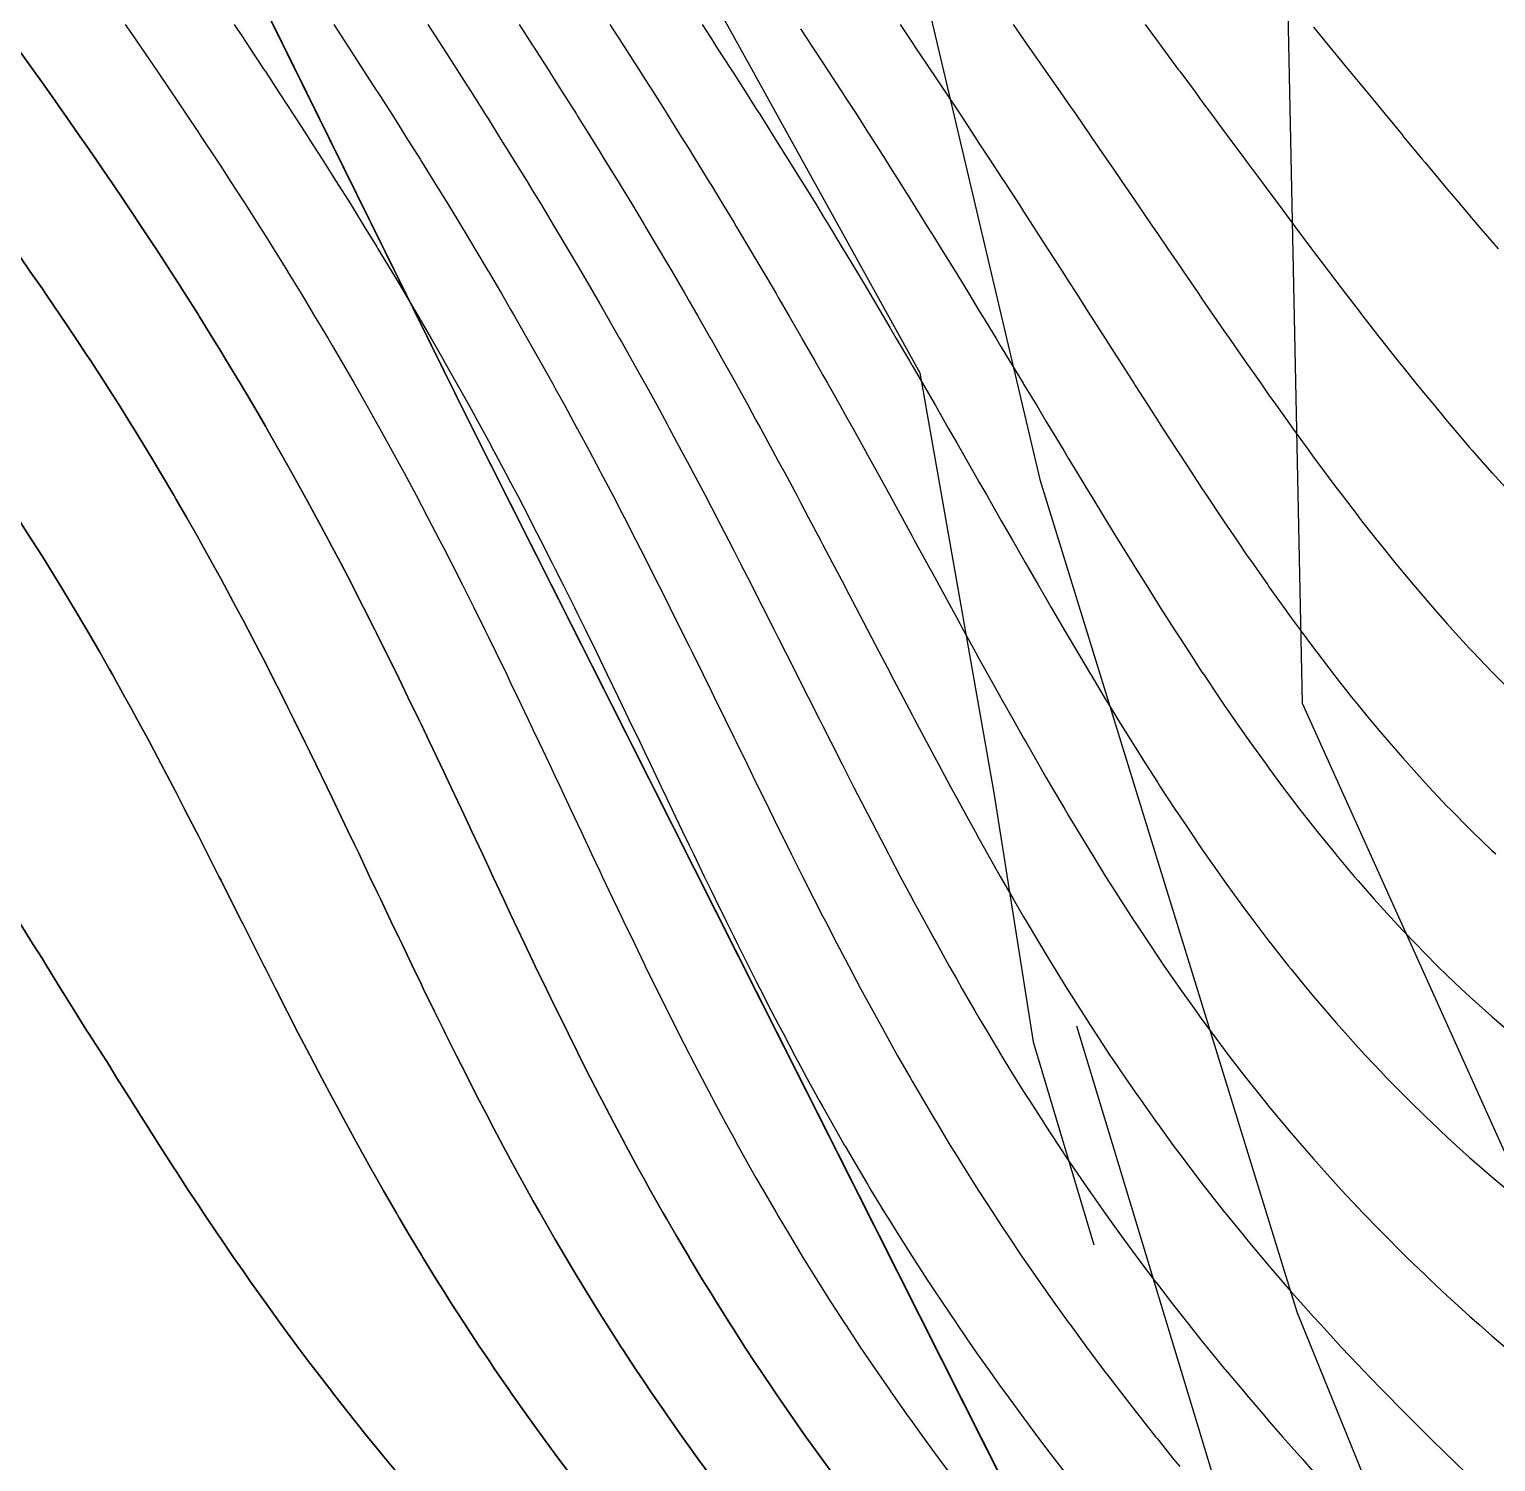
# Model space of a CAD drawing. Extents: x 1412553 to 1415230, y 4927294 to 4931784.
# Drawn here: x 1412635.56 to 1412646.69, y 4931544.76 to 4931555.64 of the extents above; entities that cross this region are included whole.
import ezdxf

# ---------------------------------------------------------------- set-up
doc = ezdxf.new("R2010")
doc.units = 0
doc.header["$MEASUREMENT"] = 0
doc.layers.get('0').update_dxf_attribs({"linetype": 'CONTINUOUS'})
doc.layers.add('LINE', color=2, linetype='CONTINUOUS')
doc.layers.add('nz-property-titles(LINZ DOWNLOAD)', color=1, linetype='CONTINUOUS')

msp = doc.modelspace()

# ---------------------------------------------------------------- linework, layer by layer
at = {"color": 4}
for points in [[(1412628.11, 4931577.5), (1412633.05, 4931574.19), (1412634.96, 4931570.18), (1412641.65, 4931558.92), (1412643.23, 4931552.22), (1412645.18, 4931545.9), (1412648.78, 4931537.03), (1412651.34, 4931534.66), (1412654.11, 4931534.38), (1412662.28, 4931539.83)], [(1412635.73, 4931573.34), (1412640.21, 4931565.93), (1412645.09, 4931558.53), (1412645.08, 4931557.36), (1412645.22, 4931550.52), (1412648.72, 4931542.76), (1412653.69, 4931538.27)], [(1412637.51, 4931561.72), (1412642.32, 4931553.03), (1412642.88, 4931549.84), (1412643.18, 4931547.95), (1412643.64, 4931546.41)], [(1412644.83, 4931543.72), (1412643.51, 4931548.07)]]:
    msp.add_lwpolyline(points, dxfattribs=at)
at = {"layer": 'LINE'}
for points in [[(1412636.288109, 4931555.672494), (1412636.335423, 4931555.604251), (1412636.405144, 4931555.502331), (1412636.504702, 4931555.357307), (1412636.521736, 4931555.332168), (1412636.636876, 4931555.162005), (1412636.673981, 4931555.1072), (1412636.751054, 4931554.991841), (1412636.84326, 4931554.854008), (1412636.864607, 4931554.821678), (1412636.976622, 4931554.651515), (1412637.012539, 4931554.59684), (1412637.087407, 4931554.481352), (1412637.181818, 4931554.335597), (1412637.197426, 4931554.311189), (1412637.305592, 4931554.141026), (1412637.351097, 4931554.069193), (1412637.412573, 4931553.970862), (1412637.51866, 4931553.800699), (1412637.520376, 4931553.797922), (1412637.622436, 4931553.630536), (1412637.689655, 4931553.519902), (1412637.72536, 4931553.460373), (1412637.826693, 4931553.29021), (1412637.858934, 4931553.235648), (1412637.926367, 4931553.120047), (1412638.025127, 4931552.949883), (1412638.028213, 4931552.944506), (1412638.121591, 4931552.77972), (1412638.197492, 4931552.645084), (1412638.217274, 4931552.609557), (1412638.311052, 4931552.439394), (1412638.366771, 4931552.337585), (1412638.40373, 4931552.269231), (1412638.494932, 4931552.099068), (1412638.53605, 4931552.021721), (1412638.584808, 4931551.928904), (1412638.673546, 4931551.758741), (1412638.705329, 4931551.697266), (1412638.760884, 4931551.588578), (1412638.847345, 4931551.418415), (1412638.874608, 4931551.364326), (1412638.932476, 4931551.248252), (1412639.016908, 4931551.078089), (1412639.043887, 4931551.023352), (1412639.100193, 4931550.907925), (1412639.182926, 4931550.737762), (1412639.213166, 4931550.675266), (1412639.264763, 4931550.567599), (1412639.346158, 4931550.397436), (1412639.382445, 4931550.321404), (1412639.426978, 4931550.227273), (1412639.507452, 4931550.05711), (1412639.551724, 4931549.963588), (1412639.587719, 4931549.886946), (1412639.667727, 4931549.716783), (1412639.721003, 4931549.603983), (1412639.747905, 4931549.54662), (1412639.82793, 4931549.376457), (1412639.890282, 4931549.244945), (1412639.908496, 4931549.206294), (1412639.989062, 4931549.036131), (1412640.059561, 4931548.888939), (1412640.070508, 4931548.865967), (1412640.152114, 4931548.695804), (1412640.22884, 4931548.538203), (1412640.234931, 4931548.525641), (1412640.318145, 4931548.355478), (1412640.398119, 4931548.194798), (1412640.402825, 4931548.185315), (1412640.488163, 4931548.015152), (1412640.567398, 4931547.860112), (1412640.575109, 4931547.844988), (1412640.66311, 4931547.674825), (1412640.736677, 4931547.535511), (1412640.752947, 4931547.504662), (1412640.844127, 4931547.334499), (1412640.905956, 4931547.221508), (1412640.937232, 4931547.164336), (1412641.032054, 4931546.994172), (1412641.075235, 4931546.918235), (1412641.128836, 4931546.824009), (1412641.227736, 4931546.653846), (1412641.244514, 4931546.625504), (1412641.328552, 4931546.483683), (1412641.413793, 4931546.343115), (1412641.431771, 4931546.31352), (1412641.537059, 4931546.143357), (1412641.583072, 4931546.070547), (1412641.644727, 4931545.973193), (1412641.752351, 4931545.806877), (1412641.754847, 4931545.80303), (1412641.867147, 4931545.632867), (1412641.92163, 4931545.551978), (1412641.981942, 4931545.462704), (1412642.090909, 4931545.304522), (1412642.09919, 4931545.292541), (1412642.218682, 4931545.122378), (1412642.260188, 4931545.0643), (1412642.340552, 4931544.952214), (1412642.429467, 4931544.830252), (1412642.464729, 4931544.782051), (1412642.591111, 4931544.611888)], [(1412637.113941, 4931555.672494), (1412637.181818, 4931555.571216), (1412637.227541, 4931555.502331), (1412637.340502, 4931555.332168), (1412637.351097, 4931555.316153), (1412637.452092, 4931555.162005), (1412637.520376, 4931555.05775), (1412637.563137, 4931554.991841), (1412637.673236, 4931554.821678), (1412637.689655, 4931554.796175), (1412637.781891, 4931554.651515), (1412637.858934, 4931554.530355), (1412637.889805, 4931554.481352), (1412637.996392, 4931554.311189), (1412638.028213, 4931554.260083), (1412638.101649, 4931554.141026), (1412638.197492, 4931553.984914), (1412638.20604, 4931553.970862), (1412638.308615, 4931553.800699), (1412638.366771, 4931553.70364), (1412638.410173, 4931553.630536), (1412638.510414, 4931553.460373), (1412638.53605, 4931553.416456), (1412638.609076, 4931553.29021), (1412638.705329, 4931553.122698), (1412638.706839, 4931553.120047), (1412638.802657, 4931552.949883), (1412638.874608, 4931552.821204), (1412638.897609, 4931552.77972), (1412638.990961, 4931552.609557), (1412639.043887, 4931552.512267), (1412639.08321, 4931552.439394), (1412639.174172, 4931552.269231), (1412639.213166, 4931552.19561), (1412639.263913, 4931552.099068), (1412639.352611, 4931551.928904), (1412639.382445, 4931551.871142), (1412639.440082, 4931551.758741), (1412639.526723, 4931551.588578), (1412639.551724, 4931551.539045), (1412639.612213, 4931551.418415), (1412639.697065, 4931551.248252), (1412639.721003, 4931551.199883), (1412639.780926, 4931551.078089), (1412639.864292, 4931550.907925), (1412639.890282, 4931550.854567), (1412639.946889, 4931550.737762), (1412640.029149, 4931550.567599), (1412640.059561, 4931550.504469), (1412640.110906, 4931550.397436), (1412640.192453, 4931550.227273), (1412640.22884, 4931550.15129), (1412640.273794, 4931550.05711), (1412640.355091, 4931549.886946), (1412640.398119, 4931549.797078), (1412640.436475, 4931549.716783), (1412640.517986, 4931549.54662), (1412640.567398, 4931549.443993), (1412640.599871, 4931549.376457), (1412640.682099, 4931549.206294), (1412640.736677, 4931549.094259), (1412640.764985, 4931549.036131), (1412640.848432, 4931548.865967), (1412640.905956, 4931548.749912), (1412640.932795, 4931548.695804), (1412641.017988, 4931548.525641), (1412641.075235, 4931548.412754), (1412641.104332, 4931548.355478), (1412641.191774, 4931548.185315), (1412641.244514, 4931548.084166), (1412641.280597, 4931548.015152), (1412641.370612, 4931547.844988), (1412641.413793, 4931547.764774), (1412641.46239, 4931547.674825), (1412641.555843, 4931547.504662), (1412641.583072, 4931547.455827), (1412641.651022, 4931547.334499), (1412641.74815, 4931547.164336), (1412641.752351, 4931547.15708), (1412641.847173, 4931546.994172), (1412641.92163, 4931546.868718), (1412641.948326, 4931546.824009), (1412642.051593, 4931546.653846), (1412642.090909, 4931546.590189), (1412642.157119, 4931546.483683), (1412642.260188, 4931546.320936), (1412642.264919, 4931546.31352), (1412642.375066, 4931546.143357), (1412642.429467, 4931546.060778), (1412642.487604, 4931545.973193), (1412642.598746, 4931545.808561), (1412642.60251, 4931545.80303), (1412642.719888, 4931545.632867), (1412642.768025, 4931545.564152), (1412642.839665, 4931545.462704), (1412642.937304, 4931545.326401), (1412642.961764, 4931545.292541), (1412643.08623, 4931545.122378), (1412643.106583, 4931545.094878), (1412643.213025, 4931544.952214), (1412643.275862, 4931544.868942), (1412643.341968, 4931544.782051), (1412643.445141, 4931544.647754)], [(1412637.869766, 4931555.672494), (1412637.981009, 4931555.502331), (1412638.028213, 4931555.429981), (1412638.091612, 4931555.332168), (1412638.197492, 4931555.168453), (1412638.201637, 4931555.162005), (1412638.310337, 4931554.991841), (1412638.366771, 4931554.903164), (1412638.4183, 4931554.821678), (1412638.525366, 4931554.651515), (1412638.53605, 4931554.634412), (1412638.631046, 4931554.481352), (1412638.705329, 4931554.360988), (1412638.735879, 4931554.311189), (1412638.839432, 4931554.141026), (1412638.874608, 4931554.082758), (1412638.94175, 4931553.970862), (1412639.043108, 4931553.800699), (1412639.043887, 4931553.799378), (1412639.142833, 4931553.630536), (1412639.213166, 4931553.509554), (1412639.241603, 4931553.460373), (1412639.33899, 4931553.29021), (1412639.382445, 4931553.213553), (1412639.435177, 4931553.120047), (1412639.530226, 4931552.949883), (1412639.551724, 4931552.91098), (1412639.623907, 4931552.77972), (1412639.716665, 4931552.609557), (1412639.721003, 4931552.601508), (1412639.807981, 4931552.439394), (1412639.890282, 4931552.284748), (1412639.89851, 4931552.269231), (1412639.987731, 4931552.099068), (1412640.059561, 4931551.961014), (1412640.076217, 4931551.928904), (1412640.163602, 4931551.758741), (1412640.22884, 4931551.630827), (1412640.250335, 4931551.588578), (1412640.336154, 4931551.418415), (1412640.398119, 4931551.294837), (1412640.421441, 4931551.248252), (1412640.506027, 4931551.078089), (1412640.567398, 4931550.954108), (1412640.590242, 4931550.907925), (1412640.673967, 4931550.737762), (1412640.736677, 4931550.610028), (1412640.757512, 4931550.567599), (1412640.840766, 4931550.397436), (1412640.905956, 4931550.264238), (1412640.924069, 4931550.227273), (1412641.007316, 4931550.05711), (1412641.075235, 4931549.918652), (1412641.090823, 4931549.886946), (1412641.174533, 4931549.716783), (1412641.244514, 4931549.57527), (1412641.258729, 4931549.54662), (1412641.343382, 4931549.376457), (1412641.413793, 4931549.236019), (1412641.428762, 4931549.206294), (1412641.514872, 4931549.036131), (1412641.583072, 4931548.902664), (1412641.601927, 4931548.865967), (1412641.690004, 4931548.695804), (1412641.752351, 4931548.576719), (1412641.779268, 4931548.525641), (1412641.869811, 4931548.355478), (1412641.92163, 4931548.259298), (1412641.961791, 4931548.185315), (1412642.055299, 4931548.015152), (1412642.090909, 4931547.951024), (1412642.150292, 4931547.844988), (1412642.247234, 4931547.674825), (1412642.260188, 4931547.652363), (1412642.346158, 4931547.504662), (1412642.429467, 4931547.36382), (1412642.44699, 4931547.334499), (1412642.550028, 4931547.164336), (1412642.598746, 4931547.085074), (1412642.655235, 4931546.994172), (1412642.762625, 4931546.824009), (1412642.768025, 4931546.815563), (1412642.872596, 4931546.653846), (1412642.937304, 4931546.555284), (1412642.984887, 4931546.483683), (1412643.099561, 4931546.31352), (1412643.106583, 4931546.303225), (1412643.216992, 4931546.143357), (1412643.275862, 4931546.059243), (1412643.33687, 4931545.973193), (1412643.445141, 4931545.822313), (1412643.459166, 4931545.80303), (1412643.584191, 4931545.632867), (1412643.61442, 4931545.592142), (1412643.71178, 4931545.462704), (1412643.783699, 4931545.367954), (1412643.841723, 4931545.292541), (1412643.952978, 4931545.149062), (1412643.973955, 4931545.122378), (1412644.108548, 4931544.952214), (1412644.122257, 4931544.934979), (1412644.245338, 4931544.782051), (1412644.291536, 4931544.724905)], [(1412638.584373, 4931555.672494), (1412638.694628, 4931555.502331), (1412638.705329, 4931555.485731), (1412638.803946, 4931555.332168), (1412638.874608, 4931555.221649), (1412638.912611, 4931555.162005), (1412639.020368, 4931554.991841), (1412639.043887, 4931554.954452), (1412639.127117, 4931554.821678), (1412639.213166, 4931554.683484), (1412639.23301, 4931554.651515), (1412639.337741, 4931554.481352), (1412639.382445, 4931554.408129), (1412639.441447, 4931554.311189), (1412639.544138, 4931554.141026), (1412639.551724, 4931554.12833), (1412639.645531, 4931553.970862), (1412639.721003, 4931553.843011), (1412639.745919, 4931553.800699), (1412639.84508, 4931553.630536), (1412639.890282, 4931553.552173), (1412639.943116, 4931553.460373), (1412640.040038, 4931553.29021), (1412640.059561, 4931553.255557), (1412640.135767, 4931553.120047), (1412640.22884, 4931552.952882), (1412640.230508, 4931552.949883), (1412640.324051, 4931552.77972), (1412640.398119, 4931552.643656), (1412640.41667, 4931552.609557), (1412640.508228, 4931552.439394), (1412640.567398, 4931552.328389), (1412640.598932, 4931552.269231), (1412640.68873, 4931552.099068), (1412640.736677, 4931552.007388), (1412640.777756, 4931551.928904), (1412640.866052, 4931551.758741), (1412640.905956, 4931551.681223), (1412640.953723, 4931551.588578), (1412641.040827, 4931551.418415), (1412641.075235, 4931551.350745), (1412641.127482, 4931551.248252), (1412641.213765, 4931551.078089), (1412641.244514, 4931551.01713), (1412641.299792, 4931550.907925), (1412641.38565, 4931550.737762), (1412641.413793, 4931550.681802), (1412641.471489, 4931550.567599), (1412641.557351, 4931550.397436), (1412641.583072, 4931550.3464), (1412641.643449, 4931550.227273), (1412641.729789, 4931550.05711), (1412641.752351, 4931550.01268), (1412641.816634, 4931549.886946), (1412641.903946, 4931549.716783), (1412641.92163, 4931549.682413), (1412641.992048, 4931549.54662), (1412642.080839, 4931549.376457), (1412642.090909, 4931549.357239), (1412642.170724, 4931549.206294), (1412642.260188, 4931549.038586), (1412642.261512, 4931549.036131), (1412642.353727, 4931548.865967), (1412642.429467, 4931548.72767), (1412642.447117, 4931548.695804), (1412642.542128, 4931548.525641), (1412642.598746, 4931548.425338), (1412642.638677, 4931548.355478), (1412642.736975, 4931548.185315), (1412642.768025, 4931548.132137), (1412642.837257, 4931548.015152), (1412642.937304, 4931547.847926), (1412642.939088, 4931547.844988), (1412643.04364, 4931547.674825), (1412643.106583, 4931547.573724), (1412643.150239, 4931547.504662), (1412643.259132, 4931547.334499), (1412643.275862, 4931547.308651), (1412643.370776, 4931547.164336), (1412643.445141, 4931547.052682), (1412643.484774, 4931546.994172), (1412643.601379, 4931546.824009), (1412643.61442, 4931546.80518), (1412643.721049, 4931546.653846), (1412643.783699, 4931546.565916), (1412643.843355, 4931546.483683), (1412643.952978, 4931546.334081), (1412643.968327, 4931546.31352), (1412644.096438, 4931546.143357), (1412644.122257, 4931546.109353), (1412644.227364, 4931545.973193), (1412644.291536, 4931545.890671), (1412644.361141, 4931545.80303), (1412644.460815, 4931545.678285), (1412644.497821, 4931545.632867), (1412644.630094, 4931545.471243), (1412644.637221, 4931545.462704), (1412644.779712, 4931545.292541), (1412644.799373, 4931545.269118), (1412644.924921, 4931545.122378), (1412644.968652, 4931545.071302), (1412645.072586, 4931544.952214), (1412645.137931, 4931544.877264), (1412645.222571, 4931544.782051), (1412645.30721, 4931544.686569)], [(1412639.278202, 4931555.672494), (1412639.382445, 4931555.51076), (1412639.387874, 4931555.502331), (1412639.496765, 4931555.332168), (1412639.551724, 4931555.245698), (1412639.604885, 4931555.162005), (1412639.712158, 4931554.991841), (1412639.721003, 4931554.977696), (1412639.818491, 4931554.821678), (1412639.890282, 4931554.70579), (1412639.923899, 4931554.651515), (1412640.028304, 4931554.481352), (1412640.059561, 4931554.429916), (1412640.131701, 4931554.311189), (1412640.22884, 4931554.149664), (1412640.234037, 4931554.141026), (1412640.335335, 4931553.970862), (1412640.398119, 4931553.864248), (1412640.43557, 4931553.800699), (1412640.53474, 4931553.630536), (1412640.567398, 4931553.57387), (1412640.632882, 4931553.460373), (1412640.729957, 4931553.29021), (1412640.736677, 4931553.278298), (1412640.826099, 4931553.120047), (1412640.905956, 4931552.977141), (1412640.921224, 4931552.949883), (1412641.015475, 4931552.77972), (1412641.075235, 4931552.670678), (1412641.108835, 4931552.609557), (1412641.201397, 4931552.439394), (1412641.244514, 4931552.359339), (1412641.293226, 4931552.269231), (1412641.384344, 4931552.099068), (1412641.413793, 4931552.043583), (1412641.474946, 4931551.928904), (1412641.56494, 4931551.758741), (1412641.583072, 4931551.724195), (1412641.654655, 4931551.588578), (1412641.74389, 4931551.418415), (1412641.752351, 4931551.402178), (1412641.833101, 4931551.248252), (1412641.92163, 4931551.078753), (1412641.92198, 4931551.078089), (1412642.011122, 4931550.907925), (1412642.090909, 4931550.755282), (1412642.100148, 4931550.737762), (1412642.189637, 4931550.567599), (1412642.260188, 4931550.433415), (1412642.279296, 4931550.397436), (1412642.36962, 4931550.227273), (1412642.429467, 4931550.114731), (1412642.460455, 4931550.05711), (1412642.552129, 4931549.886946), (1412642.598746, 4931549.800707), (1412642.644689, 4931549.716783), (1412642.738244, 4931549.54662), (1412642.768025, 4931549.492709), (1412642.833138, 4931549.376457), (1412642.929108, 4931549.206294), (1412642.937304, 4931549.191844), (1412643.026957, 4931549.036131), (1412643.106583, 4931548.899018), (1412643.126091, 4931548.865967), (1412643.227293, 4931548.695804), (1412643.275862, 4931548.614881), (1412643.330364, 4931548.525641), (1412643.435316, 4931548.355478), (1412643.445141, 4931548.339687), (1412643.542981, 4931548.185315), (1412643.61442, 4931548.073804), (1412643.652735, 4931548.015152), (1412643.764859, 4931547.844988), (1412643.783699, 4931547.816715), (1412643.880203, 4931547.674825), (1412643.952978, 4931547.56895), (1412643.998124, 4931547.504662), (1412644.118839, 4931547.334499), (1412644.122257, 4931547.329723), (1412644.243007, 4931547.164336), (1412644.291536, 4931547.09849), (1412644.370379, 4931546.994172), (1412644.460815, 4931546.875537), (1412644.501042, 4931546.824009), (1412644.630094, 4931546.659943), (1412644.635009, 4931546.653846), (1412644.773064, 4931546.483683), (1412644.799373, 4931546.451448), (1412644.914763, 4931546.31352), (1412644.968652, 4931546.249409), (1412645.060081, 4931546.143357), (1412645.137931, 4931546.053363), (1412645.209095, 4931545.973193), (1412645.30721, 4931545.862887), (1412645.361864, 4931545.80303), (1412645.476489, 4931545.677533), (1412645.518389, 4931545.632867), (1412645.645768, 4931545.496907), (1412645.678686, 4931545.462704), (1412645.815047, 4931545.320583), (1412645.842693, 4931545.292541), (1412645.984326, 4931545.148183), (1412646.010349, 4931545.122378), (1412646.153605, 4931544.979353), (1412646.181541, 4931544.952214), (1412646.322884, 4931544.813708), (1412646.35609, 4931544.782051), (1412646.492163, 4931544.65093)], [(1412639.96714, 4931555.672494), (1412640.059561, 4931555.529084), (1412640.076838, 4931555.502331), (1412640.18589, 4931555.332168), (1412640.22884, 4931555.264581), (1412640.294164, 4931555.162005), (1412640.398119, 4931554.997174), (1412640.40149, 4931554.991841), (1412640.508116, 4931554.821678), (1412640.567398, 4931554.72607), (1412640.613748, 4931554.651515), (1412640.718389, 4931554.481352), (1412640.736677, 4931554.451305), (1412640.822208, 4931554.311189), (1412640.905956, 4931554.172348), (1412640.924916, 4931554.141026), (1412641.026776, 4931553.970862), (1412641.075235, 4931553.888943), (1412641.127643, 4931553.800699), (1412641.227479, 4931553.630536), (1412641.244514, 4931553.601172), (1412641.326565, 4931553.460373), (1412641.413793, 4931553.308828), (1412641.424565, 4931553.29021), (1412641.521929, 4931553.120047), (1412641.583072, 4931553.011923), (1412641.618366, 4931552.949883), (1412641.714101, 4931552.77972), (1412641.752351, 4931552.711005), (1412641.809204, 4931552.609557), (1412641.903571, 4931552.439394), (1412641.92163, 4931552.406525), (1412641.99764, 4931552.269231), (1412642.090909, 4931552.099167), (1412642.184349, 4931551.928904), (1412642.260188, 4931551.789614), (1412642.277162, 4931551.758741), (1412642.370098, 4931551.588578), (1412642.429467, 4931551.47922), (1412642.462836, 4931551.418415), (1412642.555767, 4931551.248252), (1412642.598746, 4931551.169228), (1412642.648913, 4931551.078089), (1412642.742305, 4931550.907925), (1412642.768025, 4931550.860965), (1412642.836407, 4931550.737762), (1412642.930779, 4931550.567599), (1412642.937304, 4931550.555828), (1412643.026401, 4931550.397436), (1412643.106583, 4931550.255118), (1412643.122521, 4931550.227273), (1412643.220082, 4931550.05711), (1412643.275862, 4931549.96014), (1412643.318693, 4931549.886946), (1412643.418667, 4931549.716783), (1412643.445141, 4931549.671924), (1412643.520474, 4931549.54662), (1412643.61442, 4931549.391311), (1412643.623586, 4931549.376457), (1412643.729185, 4931549.206294), (1412643.783699, 4931549.11909), (1412643.836671, 4931549.036131), (1412643.946185, 4931548.865967), (1412643.952978, 4931548.855488), (1412644.058835, 4931548.695804), (1412644.122257, 4931548.600979), (1412644.173959, 4931548.525641), (1412644.291536, 4931548.35587), (1412644.291814, 4931548.355478), (1412644.413275, 4931548.185315), (1412644.460815, 4931548.119317), (1412644.537812, 4931548.015152), (1412644.630094, 4931547.890675), (1412644.66491, 4931547.844988), (1412644.7964, 4931547.674825), (1412644.799373, 4931547.671007), (1412644.932571, 4931547.504662), (1412644.968652, 4931547.459945), (1412645.072833, 4931547.334499), (1412645.137931, 4931547.256646), (1412645.217459, 4931547.164336), (1412645.30721, 4931547.060771), (1412645.366726, 4931546.994172), (1412645.476489, 4931546.871959), (1412645.520935, 4931546.824009), (1412645.645768, 4931546.689832), (1412645.680351, 4931546.653846), (1412645.815047, 4931546.514031), (1412645.84527, 4931546.483683), (1412645.984326, 4931546.344186), (1412646.015948, 4931546.31352), (1412646.153605, 4931546.179981), (1412646.192678, 4931546.143357), (1412646.322884, 4931546.021062), (1412646.37567, 4931545.973193), (1412646.492163, 4931545.867164), (1412646.565163, 4931545.80303), (1412646.661442, 4931545.717986), (1412646.761328, 4931545.632867)], [(1412640.666336, 4931555.672494), (1412640.736677, 4931555.563955), (1412640.776806, 4931555.502331), (1412640.886547, 4931555.332168), (1412640.905956, 4931555.301794), (1412640.995725, 4931555.162005), (1412641.075235, 4931555.036768), (1412641.103913, 4931554.991841), (1412641.211364, 4931554.821678), (1412641.244514, 4931554.768595), (1412641.318046, 4931554.651515), (1412641.413793, 4931554.497086), (1412641.423609, 4931554.481352), (1412641.528623, 4931554.311189), (1412641.583072, 4931554.221814), (1412641.63262, 4931554.141026), (1412641.735655, 4931553.970862), (1412641.752351, 4931553.942976), (1412641.838147, 4931553.800699), (1412641.92163, 4931553.660367), (1412641.939519, 4931553.630536), (1412642.040417, 4931553.460373), (1412642.090909, 4931553.374153), (1412642.140498, 4931553.29021), (1412642.23981, 4931553.120047), (1412642.260188, 4931553.084761), (1412642.338825, 4931552.949883), (1412642.429467, 4931552.792555), (1412642.436939, 4931552.77972), (1412642.535099, 4931552.609557), (1412642.598746, 4931552.498064), (1412642.632623, 4931552.439394), (1412642.730022, 4931552.269231), (1412642.768025, 4931552.202291), (1412642.82737, 4931552.099068), (1412642.924429, 4931551.928904), (1412642.937304, 4931551.906198), (1412643.022073, 4931551.758741), (1412643.106583, 4931551.610811), (1412643.119475, 4931551.588578), (1412643.217736, 4931551.418415), (1412643.275862, 4931551.317362), (1412643.316264, 4931551.248252), (1412643.415472, 4931551.078089), (1412643.445141, 4931551.027123), (1412643.515758, 4931550.907925), (1412643.61442, 4931550.741268), (1412643.616535, 4931550.737762), (1412643.719242, 4931550.567599), (1412643.783699, 4931550.460952), (1412643.822875, 4931550.397436), (1412643.928093, 4931550.227273), (1412643.952978, 4931550.187151), (1412644.035406, 4931550.05711), (1412644.122257, 4931549.9207), (1412644.144272, 4931549.886946), (1412644.25581, 4931549.716783), (1412644.291536, 4931549.662599), (1412644.369782, 4931549.54662), (1412644.460815, 4931549.412566), (1412644.485977, 4931549.376457), (1412644.605361, 4931549.206294), (1412644.630094, 4931549.171298), (1412644.728267, 4931549.036131), (1412644.799373, 4931548.93899), (1412644.854381, 4931548.865967), (1412644.968652, 4931548.715495), (1412644.984059, 4931548.695804), (1412645.118257, 4931548.525641), (1412645.137931, 4931548.500896), (1412645.257206, 4931548.355478), (1412645.30721, 4931548.294994), (1412645.400876, 4931548.185315), (1412645.476489, 4931548.097447), (1412645.549729, 4931548.015152), (1412645.645768, 4931547.907825), (1412645.704024, 4931547.844988), (1412645.815047, 4931547.726199), (1412645.864815, 4931547.674825), (1412645.984326, 4931547.552174), (1412646.032371, 4931547.504662), (1412646.153605, 4931547.385373), (1412646.207314, 4931547.334499), (1412646.322884, 4931547.225457), (1412646.390253, 4931547.164336), (1412646.492163, 4931547.072148), (1412646.581882, 4931546.994172), (1412646.661442, 4931546.925147), (1412646.782883, 4931546.824009)], [(1412641.413793, 4931555.640193), (1412641.504884, 4931555.502331), (1412641.583072, 4931555.382526), (1412641.616205, 4931555.332168), (1412641.726883, 4931555.162005), (1412641.752351, 4931555.12241), (1412641.837037, 4931554.991841), (1412641.92163, 4931554.859606), (1412641.94611, 4931554.821678), (1412642.054654, 4931554.651515), (1412642.090909, 4931554.593957), (1412642.162497, 4931554.481352), (1412642.260188, 4931554.325436), (1412642.269205, 4931554.311189), (1412642.37571, 4931554.141026), (1412642.429467, 4931554.053937), (1412642.48129, 4931553.970862), (1412642.586002, 4931553.800699), (1412642.598746, 4931553.779764), (1412642.690626, 4931553.630536), (1412642.768025, 4931553.503065), (1412642.794264, 4931553.460373), (1412642.897698, 4931553.29021), (1412642.937304, 4931553.22431), (1412643.000791, 4931553.120047), (1412643.103154, 4931552.949883), (1412643.106583, 4931552.944137), (1412643.206076, 4931552.77972), (1412643.275862, 4931552.663139), (1412643.308427, 4931552.609557), (1412643.410985, 4931552.439394), (1412643.445141, 4931552.382288), (1412643.513875, 4931552.269231), (1412643.61442, 4931552.102537), (1412643.616549, 4931552.099068), (1412643.720538, 4931551.928904), (1412643.783699, 4931551.824938), (1412643.824676, 4931551.758741), (1412643.92961, 4931551.588578), (1412643.952978, 4931551.550587), (1412644.035933, 4931551.418415), (1412644.122257, 4931551.280553), (1412644.142918, 4931551.248252), (1412644.251768, 4931551.078089), (1412644.291536, 4931551.015939), (1412644.362224, 4931550.907925), (1412644.460815, 4931550.757444), (1412644.474026, 4931550.737762), (1412644.588581, 4931550.567599), (1412644.630094, 4931550.506126), (1412644.705416, 4931550.397436), (1412644.799373, 4931550.262415), (1412644.824499, 4931550.227273), (1412644.946821, 4931550.05711), (1412644.968652, 4931550.026915), (1412645.072807, 4931549.886946), (1412645.137931, 4931549.799995), (1412645.20216, 4931549.716783), (1412645.30721, 4931549.581686), (1412645.335348, 4931549.54662), (1412645.472957, 4931549.376457), (1412645.476489, 4931549.372124), (1412645.616196, 4931549.206294), (1412645.645768, 4931549.171484), (1412645.764785, 4931549.036131), (1412645.815047, 4931548.979449), (1412645.919338, 4931548.865967), (1412645.984326, 4931548.795848), (1412646.080551, 4931548.695804), (1412646.153605, 4931548.620486), (1412646.249188, 4931548.525641), (1412646.322884, 4931548.453112), (1412646.426092, 4931548.355478), (1412646.492163, 4931548.293454), (1412646.612159, 4931548.185315), (1412646.661442, 4931548.14122), (1412646.808374, 4931548.015152)], [(1412642.168717, 4931555.672494), (1412642.260188, 4931555.536338), (1412642.283291, 4931555.502331), (1412642.397554, 4931555.332168), (1412642.429467, 4931555.284036), (1412642.511318, 4931555.162005), (1412642.598746, 4931555.029668), (1412642.624036, 4931554.991841), (1412642.736394, 4931554.821678), (1412642.768025, 4931554.77314), (1412642.848284, 4931554.651515), (1412642.937304, 4931554.514504), (1412642.959127, 4931554.481352), (1412643.069788, 4931554.311189), (1412643.106583, 4931554.253851), (1412643.179989, 4931554.141026), (1412643.275862, 4931553.991447), (1412643.289248, 4931553.970862), (1412643.398725, 4931553.800699), (1412643.445141, 4931553.727617), (1412643.507752, 4931553.630536), (1412643.61442, 4931553.462885), (1412643.616044, 4931553.460373), (1412643.725183, 4931553.29021), (1412643.783699, 4931553.197871), (1412643.833877, 4931553.120047), (1412643.942468, 4931552.949883), (1412643.952978, 4931552.933298), (1412644.052109, 4931552.77972), (1412644.122257, 4931552.670045), (1412644.161669, 4931552.609557), (1412644.271807, 4931552.439394), (1412644.291536, 4931552.408768), (1412644.383366, 4931552.269231), (1412644.460815, 4931552.150871), (1412644.495467, 4931552.099068), (1412644.6089, 4931551.928904), (1412644.630094, 4931551.897056), (1412644.724323, 4931551.758741), (1412644.799373, 4931551.648368), (1412644.84104, 4931551.588578), (1412644.959603, 4931551.418415), (1412644.968652, 4931551.40545), (1412645.081284, 4931551.248252), (1412645.137931, 4931551.16934), (1412645.205259, 4931551.078089), (1412645.30721, 4931550.940347), (1412645.331906, 4931550.907925), (1412645.462146, 4931550.737762), (1412645.476489, 4931550.719126), (1412645.596698, 4931550.567599), (1412645.645768, 4931550.506134), (1412645.735345, 4931550.397436), (1412645.815047, 4931550.301419), (1412645.878652, 4931550.227273), (1412645.984326, 4931550.105089), (1412646.027266, 4931550.05711), (1412646.153605, 4931549.917221), (1412646.181937, 4931549.886946), (1412646.322884, 4931549.737769), (1412646.343452, 4931549.716783), (1412646.492163, 4931549.566588), (1412646.512697, 4931549.54662), (1412646.661442, 4931549.403481), (1412646.690644, 4931549.376457)], [(1412643.027716, 4931555.672494), (1412643.106583, 4931555.559286), (1412643.146843, 4931555.502331), (1412643.265353, 4931555.332168), (1412643.275862, 4931555.316902), (1412643.384085, 4931555.162005), (1412643.445141, 4931555.073183), (1412643.501923, 4931554.991841), (1412643.61442, 4931554.828021), (1412643.618846, 4931554.821678), (1412643.736309, 4931554.651515), (1412643.783699, 4931554.581798), (1412643.853111, 4931554.481352), (1412643.952978, 4931554.334575), (1412643.969167, 4931554.311189), (1412644.085664, 4931554.141026), (1412644.122257, 4931554.086892), (1412644.201984, 4931553.970862), (1412644.291536, 4931553.838735), (1412644.317843, 4931553.800699), (1412644.434352, 4931553.630536), (1412644.460815, 4931553.59152), (1412644.551537, 4931553.460373), (1412644.630094, 4931553.34556), (1412644.66876, 4931553.29021), (1412644.786627, 4931553.120047), (1412644.799373, 4931553.101545), (1412644.906174, 4931552.949883), (1412644.968652, 4931552.860496), (1412645.026418, 4931552.77972), (1412645.137931, 4931552.622905), (1412645.14765, 4931552.609557), (1412645.271364, 4931552.439394), (1412645.30721, 4931552.389962), (1412645.396986, 4931552.269231), (1412645.476489, 4931552.162172), (1412645.524593, 4931552.099068), (1412645.645768, 4931551.940148), (1412645.654577, 4931551.928904), (1412645.788338, 4931551.758741), (1412645.815047, 4931551.724871), (1412645.925649, 4931551.588578), (1412645.984326, 4931551.516587), (1412646.066754, 4931551.418415), (1412646.153605, 4931551.315601), (1412646.212273, 4931551.248252), (1412646.322884, 4931551.122217), (1412646.362865, 4931551.078089), (1412646.492163, 4931550.936613), (1412646.51925, 4931550.907925), (1412646.661442, 4931550.758877), (1412646.682274, 4931550.737762), (1412646.830721, 4931550.588956)], [(1412644.028609, 4931555.672494), (1412644.122257, 4931555.546045), (1412644.155143, 4931555.502331), (1412644.281158, 4931555.332168), (1412644.291536, 4931555.31798), (1412644.407906, 4931555.162005), (1412644.460815, 4931555.089897), (1412644.534103, 4931554.991841), (1412644.630094, 4931554.861346), (1412644.659826, 4931554.821678), (1412644.785633, 4931554.651515), (1412644.799373, 4931554.632725), (1412644.912238, 4931554.481352), (1412644.968652, 4931554.404618), (1412645.038726, 4931554.311189), (1412645.137931, 4931554.177193), (1412645.165262, 4931554.141026), (1412645.292599, 4931553.970862), (1412645.30721, 4931553.951186), (1412645.421363, 4931553.800699), (1412645.476489, 4931553.727355), (1412645.550866, 4931553.630536), (1412645.645768, 4931553.50605), (1412645.681384, 4931553.460373), (1412645.813325, 4931553.29021), (1412645.815047, 4931553.287985), (1412645.948168, 4931553.120047), (1412645.984326, 4931553.07429), (1412646.085041, 4931552.949883), (1412646.153605, 4931552.865128), (1412646.224421, 4931552.77972), (1412646.322884, 4931552.661072), (1412646.366729, 4931552.609557), (1412646.492163, 4931552.462657), (1412646.512543, 4931552.439394), (1412646.661442, 4931552.270324), (1412646.66243, 4931552.269231), (1412646.817456, 4931552.099068)], [(1412645.30721, 4931555.651949), (1412645.430843, 4931555.502331), (1412645.476489, 4931555.446198), (1412645.570926, 4931555.332168), (1412645.645768, 4931555.240417), (1412645.710897, 4931555.162005), (1412645.815047, 4931555.034836), (1412645.850894, 4931554.991841), (1412645.984326, 4931554.82975), (1412645.99109, 4931554.821678), (1412646.132522, 4931554.651515), (1412646.153605, 4931554.625912), (1412646.274824, 4931554.481352), (1412646.322884, 4931554.423551), (1412646.417999, 4931554.311189), (1412646.492163, 4931554.223023), (1412646.562366, 4931554.141026), (1412646.661442, 4931554.024807), (1412646.708243, 4931553.970862)], [(1412635.489028, 4931555.466733), (1412635.58529, 4931555.332168), (1412635.658307, 4931555.23067), (1412635.706831, 4931555.162005), (1412635.827586, 4931554.991971), (1412635.946098, 4931554.821678), (1412635.996865, 4931554.749002), (1412636.063763, 4931554.651515), (1412636.166144, 4931554.502743), (1412636.180611, 4931554.481352), (1412636.295328, 4931554.311189), (1412636.335423, 4931554.251703), (1412636.40871, 4931554.141026), (1412636.504702, 4931553.996171), (1412636.521183, 4931553.970862), (1412636.631408, 4931553.800699), (1412636.673981, 4931553.734828), (1412636.740196, 4931553.630536), (1412636.84326, 4931553.468051), (1412636.848046, 4931553.460373), (1412636.953192, 4931553.29021), (1412637.012539, 4931553.193924), (1412637.05728, 4931553.120047), (1412637.159832, 4931552.949883), (1412637.181818, 4931552.913112), (1412637.260178, 4931552.77972), (1412637.351097, 4931552.624514), (1412637.359709, 4931552.609557), (1412637.456641, 4931552.439394), (1412637.520376, 4931552.327069), (1412637.552637, 4931552.269231), (1412637.646769, 4931552.099068), (1412637.689655, 4931552.021019), (1412637.739421, 4931551.928904), (1412637.830799, 4931551.758741), (1412637.858934, 4931551.70592), (1412637.920393, 4931551.588578), (1412638.009146, 4931551.418415), (1412638.028213, 4931551.38154), (1412638.096009, 4931551.248252), (1412638.182347, 4931551.078089), (1412638.197492, 4931551.047996), (1412638.266876, 4931550.907925), (1412638.351096, 4931550.737762), (1412638.366771, 4931550.705879), (1412638.43372, 4931550.567599), (1412638.516154, 4931550.397436), (1412638.53605, 4931550.356191), (1412638.597339, 4931550.227273), (1412638.678397, 4931550.05711), (1412638.705329, 4931550.00052), (1412638.758636, 4931549.886946), (1412638.838781, 4931549.716783), (1412638.874608, 4931549.640918), (1412638.918563, 4931549.54662), (1412638.99828, 4931549.376457), (1412639.043887, 4931549.27976), (1412639.078121, 4931549.206294), (1412639.157942, 4931549.036131), (1412639.213166, 4931548.919665), (1412639.238347, 4931548.865967), (1412639.318817, 4931548.695804), (1412639.382445, 4931548.563251), (1412639.400315, 4931548.525641), (1412639.48199, 4931548.355478), (1412639.551724, 4931548.21286), (1412639.56507, 4931548.185315), (1412639.648545, 4931548.015152), (1412639.721003, 4931547.87078), (1412639.733838, 4931547.844988), (1412639.819666, 4931547.674825), (1412639.890282, 4931547.53804), (1412639.907391, 4931547.504662), (1412639.996151, 4931547.334499), (1412640.059561, 4931547.215828), (1412640.086904, 4931547.164336), (1412640.179117, 4931546.994172), (1412640.22884, 4931546.90459), (1412640.273321, 4931546.824009), (1412640.369504, 4931546.653846), (1412640.398119, 4931546.60435), (1412640.467555, 4931546.483683), (1412640.567398, 4931546.314827), (1412640.568168, 4931546.31352), (1412640.670388, 4931546.143357), (1412640.736677, 4931546.035968), (1412640.775299, 4931545.973193), (1412640.882514, 4931545.80303), (1412640.905956, 4931545.766658), (1412640.991933, 4931545.632867), (1412641.075235, 4931545.506504), (1412641.104046, 4931545.462704), (1412641.218495, 4931545.292541), (1412641.244514, 4931545.254687), (1412641.335273, 4931545.122378), (1412641.413793, 4931545.01054), (1412641.454673, 4931544.952214), (1412641.576538, 4931544.782051), (1412641.583072, 4931544.773097), (1412641.700485, 4931544.611888)], [(1412641.700485, 4931544.611888), (1412641.583072, 4931544.773097), (1412641.576538, 4931544.782051), (1412641.454673, 4931544.952214), (1412641.413793, 4931545.01054), (1412641.335273, 4931545.122378), (1412641.244514, 4931545.254687), (1412641.218495, 4931545.292541), (1412641.104046, 4931545.462704), (1412641.075235, 4931545.506504), (1412640.991933, 4931545.632867), (1412640.905956, 4931545.766658), (1412640.882514, 4931545.80303), (1412640.775299, 4931545.973193), (1412640.736677, 4931546.035968), (1412640.670388, 4931546.143357), (1412640.568168, 4931546.31352), (1412640.567398, 4931546.314827), (1412640.467555, 4931546.483683), (1412640.398119, 4931546.60435), (1412640.369504, 4931546.653846), (1412640.273321, 4931546.824009), (1412640.22884, 4931546.90459), (1412640.179117, 4931546.994172), (1412640.086904, 4931547.164336), (1412640.059561, 4931547.215828), (1412639.996151, 4931547.334499), (1412639.907391, 4931547.504662), (1412639.890282, 4931547.53804), (1412639.819666, 4931547.674825), (1412639.733838, 4931547.844988), (1412639.721003, 4931547.87078), (1412639.648545, 4931548.015152), (1412639.56507, 4931548.185315), (1412639.551724, 4931548.21286), (1412639.48199, 4931548.355478), (1412639.400315, 4931548.525641), (1412639.382445, 4931548.563251), (1412639.318817, 4931548.695804), (1412639.238347, 4931548.865967), (1412639.213166, 4931548.919665), (1412639.157942, 4931549.036131), (1412639.078121, 4931549.206294), (1412639.043887, 4931549.27976), (1412638.99828, 4931549.376457), (1412638.918563, 4931549.54662), (1412638.874608, 4931549.640918), (1412638.838781, 4931549.716783), (1412638.758636, 4931549.886946), (1412638.705329, 4931550.00052), (1412638.678397, 4931550.05711), (1412638.597339, 4931550.227273), (1412638.53605, 4931550.356191), (1412638.516154, 4931550.397436), (1412638.43372, 4931550.567599), (1412638.366771, 4931550.705879), (1412638.351096, 4931550.737762), (1412638.266876, 4931550.907925), (1412638.197492, 4931551.047996), (1412638.182347, 4931551.078089), (1412638.096009, 4931551.248252), (1412638.028213, 4931551.38154), (1412638.009146, 4931551.418415), (1412637.920393, 4931551.588578), (1412637.858934, 4931551.70592), (1412637.830799, 4931551.758741), (1412637.739421, 4931551.928904), (1412637.689655, 4931552.021019), (1412637.646769, 4931552.099068), (1412637.552637, 4931552.269231), (1412637.520376, 4931552.327069), (1412637.456641, 4931552.439394), (1412637.359709, 4931552.609557), (1412637.351097, 4931552.624514), (1412637.260178, 4931552.77972), (1412637.181818, 4931552.913112), (1412637.159832, 4931552.949883), (1412637.05728, 4931553.120047), (1412637.012539, 4931553.193924), (1412636.953192, 4931553.29021), (1412636.848046, 4931553.460373), (1412636.84326, 4931553.468051), (1412636.740196, 4931553.630536), (1412636.673981, 4931553.734828), (1412636.631408, 4931553.800699), (1412636.521183, 4931553.970862), (1412636.504702, 4931553.996171), (1412636.40871, 4931554.141026), (1412636.335423, 4931554.251703), (1412636.295328, 4931554.311189), (1412636.180611, 4931554.481352), (1412636.166144, 4931554.502743), (1412636.063763, 4931554.651515), (1412635.996865, 4931554.749002), (1412635.946098, 4931554.821678), (1412635.827586, 4931554.991971), (1412635.706831, 4931555.162005), (1412635.658307, 4931555.23067), (1412635.58529, 4931555.332168), (1412635.489028, 4931555.466733)], [(1412635.489028, 4931553.909071), (1412635.56464, 4931553.800699), (1412635.658307, 4931553.666864), (1412635.683127, 4931553.630536), (1412635.799129, 4931553.460373), (1412635.827586, 4931553.418553), (1412635.912807, 4931553.29021), (1412635.996865, 4931553.163797), (1412636.025267, 4931553.120047), (1412636.135276, 4931552.949883), (1412636.166144, 4931552.901959), (1412636.242984, 4931552.77972), (1412636.335423, 4931552.632688), (1412636.349624, 4931552.609557), (1412636.453241, 4931552.439394), (1412636.504702, 4931552.354695), (1412636.555397, 4931552.269231), (1412636.656006, 4931552.099068), (1412636.673981, 4931552.068425), (1412636.753884, 4931551.928904), (1412636.84326, 4931551.772815), (1412636.851133, 4931551.758741), (1412636.945326, 4931551.588578), (1412637.012539, 4931551.467093), (1412637.038852, 4931551.418415), (1412637.130166, 4931551.248252), (1412637.181818, 4931551.151762), (1412637.220363, 4931551.078089), (1412637.308992, 4931550.907925), (1412637.351097, 4931550.826852), (1412637.396335, 4931550.737762), (1412637.482555, 4931550.567599), (1412637.520376, 4931550.49279), (1412637.567537, 4931550.397436), (1412637.651716, 4931550.227273), (1412637.689655, 4931550.150558), (1412637.734892, 4931550.05711), (1412637.817443, 4931549.886946), (1412637.858934, 4931549.801654), (1412637.899376, 4931549.716783), (1412637.980776, 4931549.54662), (1412638.028213, 4931549.448106), (1412638.062041, 4931549.376457), (1412638.142829, 4931549.206294), (1412638.197492, 4931549.092398), (1412638.223991, 4931549.036131), (1412638.304741, 4931548.865967), (1412638.366771, 4931548.737189), (1412638.386351, 4931548.695804), (1412638.467655, 4931548.525641), (1412638.53605, 4931548.385213), (1412638.55029, 4931548.355478), (1412638.632766, 4931548.185315), (1412638.705329, 4931548.038966), (1412638.716952, 4931548.015152), (1412638.801824, 4931547.844988), (1412638.874608, 4931547.701752), (1412638.88809, 4931547.674825), (1412638.974805, 4931547.504662), (1412639.043887, 4931547.372747), (1412639.063645, 4931547.334499), (1412639.153407, 4931547.164336), (1412639.213166, 4931547.054185), (1412639.245316, 4931546.994172), (1412639.338742, 4931546.824009), (1412639.382445, 4931546.746552), (1412639.434139, 4931546.653846), (1412639.531833, 4931546.483683), (1412639.551724, 4931546.449895), (1412639.631131, 4931546.31352), (1412639.721003, 4931546.164038), (1412639.733315, 4931546.143357), (1412639.83715, 4931545.973193), (1412639.890282, 4931545.888728), (1412639.943691, 4931545.80303), (1412640.05301, 4931545.632867), (1412640.059561, 4931545.622918), (1412640.164129, 4931545.462704), (1412640.22884, 4931545.366532), (1412640.278229, 4931545.292541), (1412640.395167, 4931545.122378), (1412640.398119, 4931545.118183), (1412640.514022, 4931544.952214), (1412640.567398, 4931544.877897), (1412640.635748, 4931544.782051), (1412640.736677, 4931544.6443)], [(1412640.736677, 4931544.6443), (1412640.635748, 4931544.782051), (1412640.567398, 4931544.877897), (1412640.514022, 4931544.952214), (1412640.398119, 4931545.118183), (1412640.395167, 4931545.122378), (1412640.278229, 4931545.292541), (1412640.22884, 4931545.366532), (1412640.164129, 4931545.462704), (1412640.059561, 4931545.622918), (1412640.05301, 4931545.632867), (1412639.943691, 4931545.80303), (1412639.890282, 4931545.888728), (1412639.83715, 4931545.973193), (1412639.733315, 4931546.143357), (1412639.721003, 4931546.164038), (1412639.631131, 4931546.31352), (1412639.551724, 4931546.449895), (1412639.531833, 4931546.483683), (1412639.434139, 4931546.653846), (1412639.382445, 4931546.746552), (1412639.338742, 4931546.824009), (1412639.245316, 4931546.994172), (1412639.213166, 4931547.054185), (1412639.153407, 4931547.164336), (1412639.063645, 4931547.334499), (1412639.043887, 4931547.372747), (1412638.974805, 4931547.504662), (1412638.88809, 4931547.674825), (1412638.874608, 4931547.701752), (1412638.801824, 4931547.844988), (1412638.716952, 4931548.015152), (1412638.705329, 4931548.038966), (1412638.632766, 4931548.185315), (1412638.55029, 4931548.355478), (1412638.53605, 4931548.385213), (1412638.467655, 4931548.525641), (1412638.386351, 4931548.695804), (1412638.366771, 4931548.737189), (1412638.304741, 4931548.865967), (1412638.223991, 4931549.036131), (1412638.197492, 4931549.092398), (1412638.142829, 4931549.206294), (1412638.062041, 4931549.376457), (1412638.028213, 4931549.448106), (1412637.980776, 4931549.54662), (1412637.899376, 4931549.716783), (1412637.858934, 4931549.801654), (1412637.817443, 4931549.886946), (1412637.734892, 4931550.05711), (1412637.689655, 4931550.150558), (1412637.651716, 4931550.227273), (1412637.567537, 4931550.397436), (1412637.520376, 4931550.49279), (1412637.482555, 4931550.567599), (1412637.396335, 4931550.737762), (1412637.351097, 4931550.826852), (1412637.308992, 4931550.907925), (1412637.220363, 4931551.078089), (1412637.181818, 4931551.151762), (1412637.130166, 4931551.248252), (1412637.038852, 4931551.418415), (1412637.012539, 4931551.467093), (1412636.945326, 4931551.588578), (1412636.851133, 4931551.758741), (1412636.84326, 4931551.772815), (1412636.753884, 4931551.928904), (1412636.673981, 4931552.068425), (1412636.656006, 4931552.099068), (1412636.555397, 4931552.269231), (1412636.504702, 4931552.354695), (1412636.453241, 4931552.439394), (1412636.349624, 4931552.609557), (1412636.335423, 4931552.632688), (1412636.242984, 4931552.77972), (1412636.166144, 4931552.901959), (1412636.135276, 4931552.949883), (1412636.025267, 4931553.120047), (1412635.996865, 4931553.163797), (1412635.912807, 4931553.29021), (1412635.827586, 4931553.418553), (1412635.799129, 4931553.460373), (1412635.683127, 4931553.630536), (1412635.658307, 4931553.666864), (1412635.56464, 4931553.800699), (1412635.489028, 4931553.909071)], [(1412635.489028, 4931551.898928), (1412635.578628, 4931551.758741), (1412635.658307, 4931551.634535), (1412635.686778, 4931551.588578), (1412635.791853, 4931551.418415), (1412635.827586, 4931551.36045), (1412635.894387, 4931551.248252), (1412635.996156, 4931551.078089), (1412635.996865, 4931551.076892), (1412636.093688, 4931550.907925), (1412636.166144, 4931550.782221), (1412636.190929, 4931550.737762), (1412636.28548, 4931550.567599), (1412636.335423, 4931550.477963), (1412636.378839, 4931550.397436), (1412636.470756, 4931550.227273), (1412636.504702, 4931550.164523), (1412636.560949, 4931550.05711), (1412636.650641, 4931549.886946), (1412636.673981, 4931549.842734), (1412636.738387, 4931549.716783), (1412636.826361, 4931549.54662), (1412636.84326, 4931549.514034), (1412636.912426, 4931549.376457), (1412636.999243, 4931549.206294), (1412637.012539, 4931549.180371), (1412637.084344, 4931549.036131), (1412637.170641, 4931548.865967), (1412637.181818, 4931548.844112), (1412637.255501, 4931548.695804), (1412637.341958, 4931548.525641), (1412637.351097, 4931548.507852), (1412637.427246, 4931548.355478), (1412637.514547, 4931548.185315), (1412637.520376, 4931548.174115), (1412637.600951, 4931548.015152), (1412637.689655, 4931547.848684), (1412637.691574, 4931547.844988), (1412637.779727, 4931547.674825), (1412637.858934, 4931547.526821), (1412637.870515, 4931547.504662), (1412637.961372, 4931547.334499), (1412638.028213, 4931547.213357), (1412638.054659, 4931547.164336), (1412638.148943, 4931546.994172), (1412638.197492, 4931546.909306), (1412638.245258, 4931546.824009), (1412638.343725, 4931546.653846), (1412638.366771, 4931546.615166), (1412638.443547, 4931546.483683), (1412638.53605, 4931546.331126), (1412638.546525, 4931546.31352), (1412638.650676, 4931546.143357), (1412638.705329, 4931546.057245), (1412638.757724, 4931545.973193), (1412638.867708, 4931545.80303), (1412638.874608, 4931545.792665), (1412638.979182, 4931545.632867), (1412639.043887, 4931545.537583), (1412639.093929, 4931545.462704), (1412639.211808, 4931545.292541), (1412639.213166, 4931545.290635), (1412639.331299, 4931545.122378), (1412639.382445, 4931545.052051), (1412639.454011, 4931544.952214), (1412639.551724, 4931544.820479), (1412639.579842, 4931544.782051), (1412639.708303, 4931544.611888)], [(1412639.708303, 4931544.611888), (1412639.579842, 4931544.782051), (1412639.551724, 4931544.820479), (1412639.454011, 4931544.952214), (1412639.382445, 4931545.052051), (1412639.331299, 4931545.122378), (1412639.213166, 4931545.290635), (1412639.211808, 4931545.292541), (1412639.093929, 4931545.462704), (1412639.043887, 4931545.537583), (1412638.979182, 4931545.632867), (1412638.874608, 4931545.792665), (1412638.867708, 4931545.80303), (1412638.757724, 4931545.973193), (1412638.705329, 4931546.057245), (1412638.650676, 4931546.143357), (1412638.546525, 4931546.31352), (1412638.53605, 4931546.331126), (1412638.443547, 4931546.483683), (1412638.366771, 4931546.615166), (1412638.343725, 4931546.653846), (1412638.245258, 4931546.824009), (1412638.197492, 4931546.909306), (1412638.148943, 4931546.994172), (1412638.054659, 4931547.164336), (1412638.028213, 4931547.213357), (1412637.961372, 4931547.334499), (1412637.870515, 4931547.504662), (1412637.858934, 4931547.526821), (1412637.779727, 4931547.674825), (1412637.691574, 4931547.844988), (1412637.689655, 4931547.848684), (1412637.600951, 4931548.015152), (1412637.520376, 4931548.174115), (1412637.514547, 4931548.185315), (1412637.427246, 4931548.355478), (1412637.351097, 4931548.507852), (1412637.341958, 4931548.525641), (1412637.255501, 4931548.695804), (1412637.181818, 4931548.844112), (1412637.170641, 4931548.865967), (1412637.084344, 4931549.036131), (1412637.012539, 4931549.180371), (1412636.999243, 4931549.206294), (1412636.912426, 4931549.376457), (1412636.84326, 4931549.514034), (1412636.826361, 4931549.54662), (1412636.738387, 4931549.716783), (1412636.673981, 4931549.842734), (1412636.650641, 4931549.886946), (1412636.560949, 4931550.05711), (1412636.504702, 4931550.164523), (1412636.470756, 4931550.227273), (1412636.378839, 4931550.397436), (1412636.335423, 4931550.477963), (1412636.28548, 4931550.567599), (1412636.190929, 4931550.737762), (1412636.166144, 4931550.782221), (1412636.093688, 4931550.907925), (1412635.996865, 4931551.076892), (1412635.996156, 4931551.078089), (1412635.894387, 4931551.248252), (1412635.827586, 4931551.36045), (1412635.791853, 4931551.418415), (1412635.686778, 4931551.588578), (1412635.658307, 4931551.634535), (1412635.578628, 4931551.758741), (1412635.489028, 4931551.898928)], [(1412635.489028, 4931548.848864), (1412635.584194, 4931548.695804), (1412635.658307, 4931548.580073), (1412635.691376, 4931548.525641), (1412635.797325, 4931548.355478), (1412635.827586, 4931548.3081), (1412635.902117, 4931548.185315), (1412635.996865, 4931548.034625), (1412636.008536, 4931548.015152), (1412636.119637, 4931547.844988), (1412636.166144, 4931547.771827), (1412636.225035, 4931547.674825), (1412636.332429, 4931547.504662), (1412636.335423, 4931547.500047), (1412636.438198, 4931547.334499), (1412636.504702, 4931547.231789), (1412636.546598, 4931547.164336), (1412636.656478, 4931546.994172), (1412636.673981, 4931546.967987), (1412636.766485, 4931546.824009), (1412636.84326, 4931546.709724), (1412636.879413, 4931546.653846), (1412636.994084, 4931546.483683), (1412637.012539, 4931546.457313), (1412637.10965, 4931546.31352), (1412637.181818, 4931546.211391), (1412637.228304, 4931546.143357), (1412637.349928, 4931545.973193), (1412637.351097, 4931545.971616), (1412637.472078, 4931545.80303), (1412637.520376, 4931545.738697), (1412637.597454, 4931545.632867), (1412637.689655, 4931545.511787), (1412637.725974, 4931545.462704), (1412637.857484, 4931545.292541), (1412637.858934, 4931545.290733), (1412637.990293, 4931545.122378), (1412638.028213, 4931545.075818), (1412638.126298, 4931544.952214), (1412638.197492, 4931544.866156), (1412638.265387, 4931544.782051), (1412638.366771, 4931544.661482)], [(1412638.366771, 4931544.661482), (1412638.265387, 4931544.782051), (1412638.197492, 4931544.866156), (1412638.126298, 4931544.952214), (1412638.028213, 4931545.075818), (1412637.990293, 4931545.122378), (1412637.858934, 4931545.290733), (1412637.857484, 4931545.292541), (1412637.725974, 4931545.462704), (1412637.689655, 4931545.511787), (1412637.597454, 4931545.632867), (1412637.520376, 4931545.738697), (1412637.472078, 4931545.80303), (1412637.351097, 4931545.971616), (1412637.349928, 4931545.973193), (1412637.228304, 4931546.143357), (1412637.181818, 4931546.211391), (1412637.10965, 4931546.31352), (1412637.012539, 4931546.457313), (1412636.994084, 4931546.483683), (1412636.879413, 4931546.653846), (1412636.84326, 4931546.709724), (1412636.766485, 4931546.824009), (1412636.673981, 4931546.967987), (1412636.656478, 4931546.994172), (1412636.546598, 4931547.164336), (1412636.504702, 4931547.231789), (1412636.438198, 4931547.334499), (1412636.335423, 4931547.500047), (1412636.332429, 4931547.504662), (1412636.225035, 4931547.674825), (1412636.166144, 4931547.771827), (1412636.119637, 4931547.844988), (1412636.008536, 4931548.015152), (1412635.996865, 4931548.034625), (1412635.902117, 4931548.185315), (1412635.827586, 4931548.3081), (1412635.797325, 4931548.355478), (1412635.691376, 4931548.525641), (1412635.658307, 4931548.580073), (1412635.584194, 4931548.695804), (1412635.489028, 4931548.848864)]]:
    msp.add_lwpolyline(points, dxfattribs=at)
at = {"layer": 'nz-property-titles(LINZ DOWNLOAD)', "color": 152, "linetype": 'Continuous', "true_color": 0x2776bb, "flags": 128}
for points in [[(1412682.697564, 4931640.466081), (1412710.054218, 4931647.150228), (1412737.410924, 4931653.834253), (1412764.203399, 4931660.382551), (1412779.005625, 4931654.389681), (1412775.741498, 4931621.476268), (1412777.167725, 4931607.161413), (1412789.24512, 4931608.39976), (1412777.35972, 4931579.102143), (1412649.677902, 4931531.312553), (1412643.410923, 4931543.700504), (1412638.895118, 4931552.662485), (1412621.575687, 4931587.765544), (1412660.662372, 4931597.301636), (1412699.747808, 4931606.839283), (1412682.697564, 4931640.466081)], [(1412590.080586, 4931596.305049), (1412611.422334, 4931607.082768), (1412621.575687, 4931587.765544), (1412638.895118, 4931552.662485), (1412643.410923, 4931543.700504), (1412600.704851, 4931520.75196), (1412596.296391, 4931529.767188), (1412591.809393, 4931538.935441), (1412590.080586, 4931596.305049)]]:
    msp.add_lwpolyline(points, close=True, dxfattribs=at)

doc.saveas('drawing.dxf')
